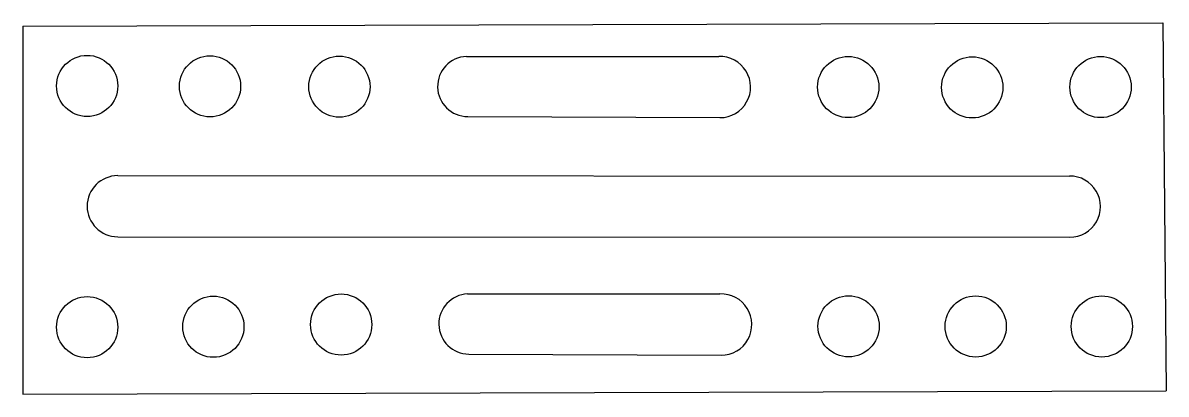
# Model space of a CAD drawing. Header units: millimetres. Extents: x 17.6 to 92.3, y -50 to -25.7.
import ezdxf

# ---------------------------------------------------------------- set-up
doc = ezdxf.new("R2010")
doc.units = ezdxf.units.MM

msp = doc.modelspace()

# ---------------------------------------------------------------- linework, layer by layer
for p, q in [((17.6425, -25.9536), (92.1074, -25.7286)), ((17.6425, -25.9536), (17.6425, -50.0136)), ((92.1074, -25.7286), (92.3128, -49.7856)), ((46.6096, -27.9284), (63.0896, -27.9286)), ((46.696, -31.8583), (63.1696, -31.9298)), ((23.8425, -35.7224), (86.0038, -35.7523)), ((23.8425, -39.7224), (86.0258, -39.7524)), ((46.6916, -43.4596), (63.1716, -43.4598)), ((46.778, -47.3895), (63.2516, -47.4611)), ((17.6425, -50.0136), (92.3128, -49.7856))]:
    msp.add_line(p, q)
for centre in [(21.8425, -29.8561), (29.8662, -29.8796), (38.316, -29.9043), (71.5496, -29.9284), (79.6474, -29.9523), (88.0296, -29.9286), (21.8425, -45.634), (30.0838, -45.6027), (38.4321, -45.4611), (71.5739, -45.5757), (79.8728, -45.5856), (88.1128, -45.5856)]:
    msp.add_circle(centre, 2)
for centre, radius, start, end in [((46.696, -29.8924), 1.9659, 92.5186, 270), ((63.1696, -29.9284), 2.0014, 270, 92.2917), ((23.8425, -37.7224), 2, 90, 270), ((86.0258, -37.7523), 2.0001, 270, 90.63), ((46.778, -45.4236), 1.9659, 92.5186, 270), ((63.2516, -45.4596), 2.0014, 270, 92.2917)]:
    msp.add_arc(centre, radius, start, end)

doc.saveas('drawing.dxf')
